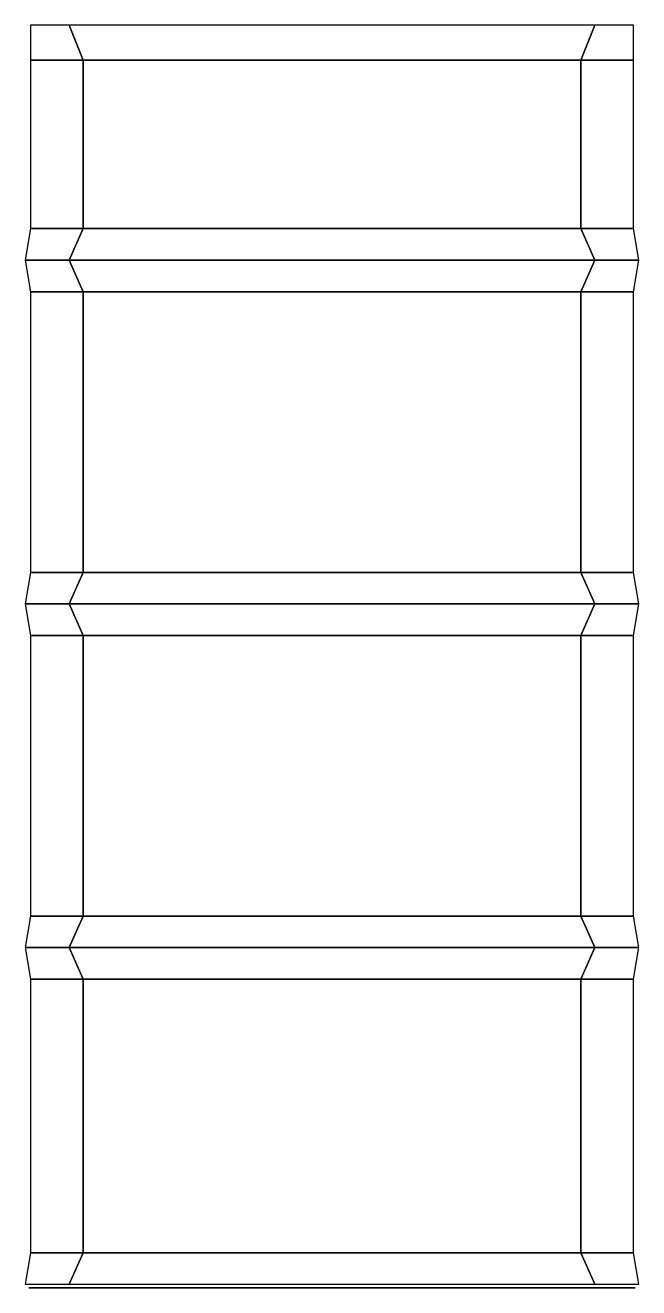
# Model space of a CAD drawing. Extents: x -0.88 to 0.88, y -2.96 to 0.64.
import ezdxf

# ---------------------------------------------------------------- set-up
doc = ezdxf.new("R2010")
doc.units = 0
doc.layers.add('TENT', color=3, linetype='CONTINUOUS')

msp = doc.modelspace()

# ---------------------------------------------------------------- linework, layer by layer
at = {"layer": 'TENT'}
for points in [[(-0.86, 0.64, 1.69), (-0.86, 0.54, 1.69), (-0.71, 0.54, 2.06), (-0.75, 0.64, 2.08)], [(-0.75, 0.64, 2.08), (-0.71, 0.54, 2.06), (0.71, 0.54, 2.06), (0.75, 0.64, 2.08)], [(0.86, 0.54, 1.69), (0.86, 0.64, 1.69), (0.75, 0.64, 2.08), (0.71, 0.54, 2.06)], [(-0.86, 0.54, 1.69), (-0.86, 0.06, 1.69), (-0.71, 0.06, 2.06), (-0.71, 0.54, 2.06)], [(-0.71, 0.54, 2.06), (-0.71, 0.06, 2.06), (0.71, 0.06, 2.06), (0.71, 0.54, 2.06)], [(0.86, 0.06, 1.69), (0.86, 0.54, 1.69), (0.71, 0.54, 2.06), (0.71, 0.06, 2.06)], [(-0.86, 0.06, 1.69), (-0.8751, -0.03, 1.69), (-0.75, -0.03, 2.08), (-0.71, 0.06, 2.06)], [(-0.71, 0.06, 2.06), (-0.75, -0.03, 2.08), (0.75, -0.03, 2.08), (0.71, 0.06, 2.06)], [(0.8751, -0.03, 1.69), (0.86, 0.06, 1.69), (0.71, 0.06, 2.06), (0.75, -0.03, 2.08)], [(-0.8751, -0.03, 1.69), (-0.86, -0.12, 1.69), (-0.71, -0.12, 2.06), (-0.75, -0.03, 2.08)], [(0.71, -0.12, 2.06), (0.75, -0.03, 2.08), (-0.75, -0.03, 2.08), (-0.71, -0.12, 2.06)], [(0.86, -0.12, 1.69), (0.8751, -0.03, 1.69), (0.75, -0.03, 2.08), (0.71, -0.12, 2.06)], [(-0.86, -0.12, 1.69), (-0.86, -0.92, 1.69), (-0.71, -0.92, 2.06), (-0.71, -0.12, 2.06)], [(-0.71, -0.12, 2.06), (-0.71, -0.92, 2.06), (0.71, -0.92, 2.06), (0.71, -0.12, 2.06)], [(0.86, -0.92, 1.69), (0.86, -0.12, 1.69), (0.71, -0.12, 2.06), (0.71, -0.92, 2.06)], [(-0.86, -0.92, 1.69), (-0.8751, -1.01, 1.69), (-0.75, -1.01, 2.08), (-0.71, -0.92, 2.06)], [(-0.71, -0.92, 2.06), (-0.75, -1.01, 2.08), (0.75, -1.01, 2.08), (0.71, -0.92, 2.06)], [(0.8751, -1.01, 1.69), (0.86, -0.92, 1.69), (0.71, -0.92, 2.06), (0.75, -1.01, 2.08)], [(-0.8751, -1.01, 1.69), (-0.86, -1.1, 1.69), (-0.71, -1.1, 2.06), (-0.75, -1.01, 2.08)], [(0.71, -1.1, 2.06), (0.75, -1.01, 2.08), (-0.75, -1.01, 2.08), (-0.71, -1.1, 2.06)], [(0.86, -1.1, 1.69), (0.8751, -1.01, 1.69), (0.75, -1.01, 2.08), (0.71, -1.1, 2.06)], [(-0.86, -1.1, 1.69), (-0.86, -1.9, 1.69), (-0.71, -1.9, 2.06), (-0.71, -1.1, 2.06)], [(-0.71, -1.1, 2.06), (-0.71, -1.9, 2.06), (0.71, -1.9, 2.06), (0.71, -1.1, 2.06)], [(0.86, -1.9, 1.69), (0.86, -1.1, 1.69), (0.71, -1.1, 2.06), (0.71, -1.9, 2.06)], [(-0.86, -1.9, 1.69), (-0.8751, -1.99, 1.69), (-0.75, -1.99, 2.08), (-0.71, -1.9, 2.06)], [(-0.71, -1.9, 2.06), (-0.75, -1.99, 2.08), (0.75, -1.99, 2.08), (0.71, -1.9, 2.06)], [(0.8751, -1.99, 1.69), (0.86, -1.9, 1.69), (0.71, -1.9, 2.06), (0.75, -1.99, 2.08)], [(-0.8751, -1.99, 1.69), (-0.86, -2.08, 1.69), (-0.71, -2.08, 2.06), (-0.75, -1.99, 2.08)], [(0.71, -2.08, 2.06), (0.75, -1.99, 2.08), (-0.75, -1.99, 2.08), (-0.71, -2.08, 2.06)], [(0.86, -2.08, 1.69), (0.8751, -1.99, 1.69), (0.75, -1.99, 2.08), (0.71, -2.08, 2.06)], [(-0.86, -2.08, 1.69), (-0.86, -2.86, 1.69), (-0.71, -2.86, 2.06), (-0.71, -2.08, 2.06)], [(-0.71, -2.08, 2.06), (-0.71, -2.86, 2.06), (0.71, -2.86, 2.06), (0.71, -2.08, 2.06)], [(0.86, -2.86, 1.69), (0.86, -2.08, 1.69), (0.71, -2.08, 2.06), (0.71, -2.86, 2.06)], [(-0.86, -2.86, 1.69), (-0.8751, -2.95, 1.69), (-0.75, -2.95, 2.08), (-0.71, -2.86, 2.06)], [(-0.71, -2.86, 2.06), (-0.75, -2.95, 2.08), (0.75, -2.95, 2.08), (0.71, -2.86, 2.06)], [(0.8751, -2.95, 1.69), (0.86, -2.86, 1.69), (0.71, -2.86, 2.06), (0.75, -2.95, 2.08)], [(-0.8651, -2.96, 1.69), (-0.8651, -2.96, 1.69), (-0.64, -2.96, 1.97), (-0.74, -2.96, 2.07)], [(-0.74, -2.96, 2.07), (-0.64, -2.96, 1.97), (0.64, -2.96, 1.97), (0.74, -2.96, 2.07)], [(0.74, -2.96, 2.07), (0.64, -2.96, 1.97), (0.8651, -2.96, 1.69)]]:
    msp.add_3dface(points, dxfattribs=at)

doc.saveas('drawing.dxf')
